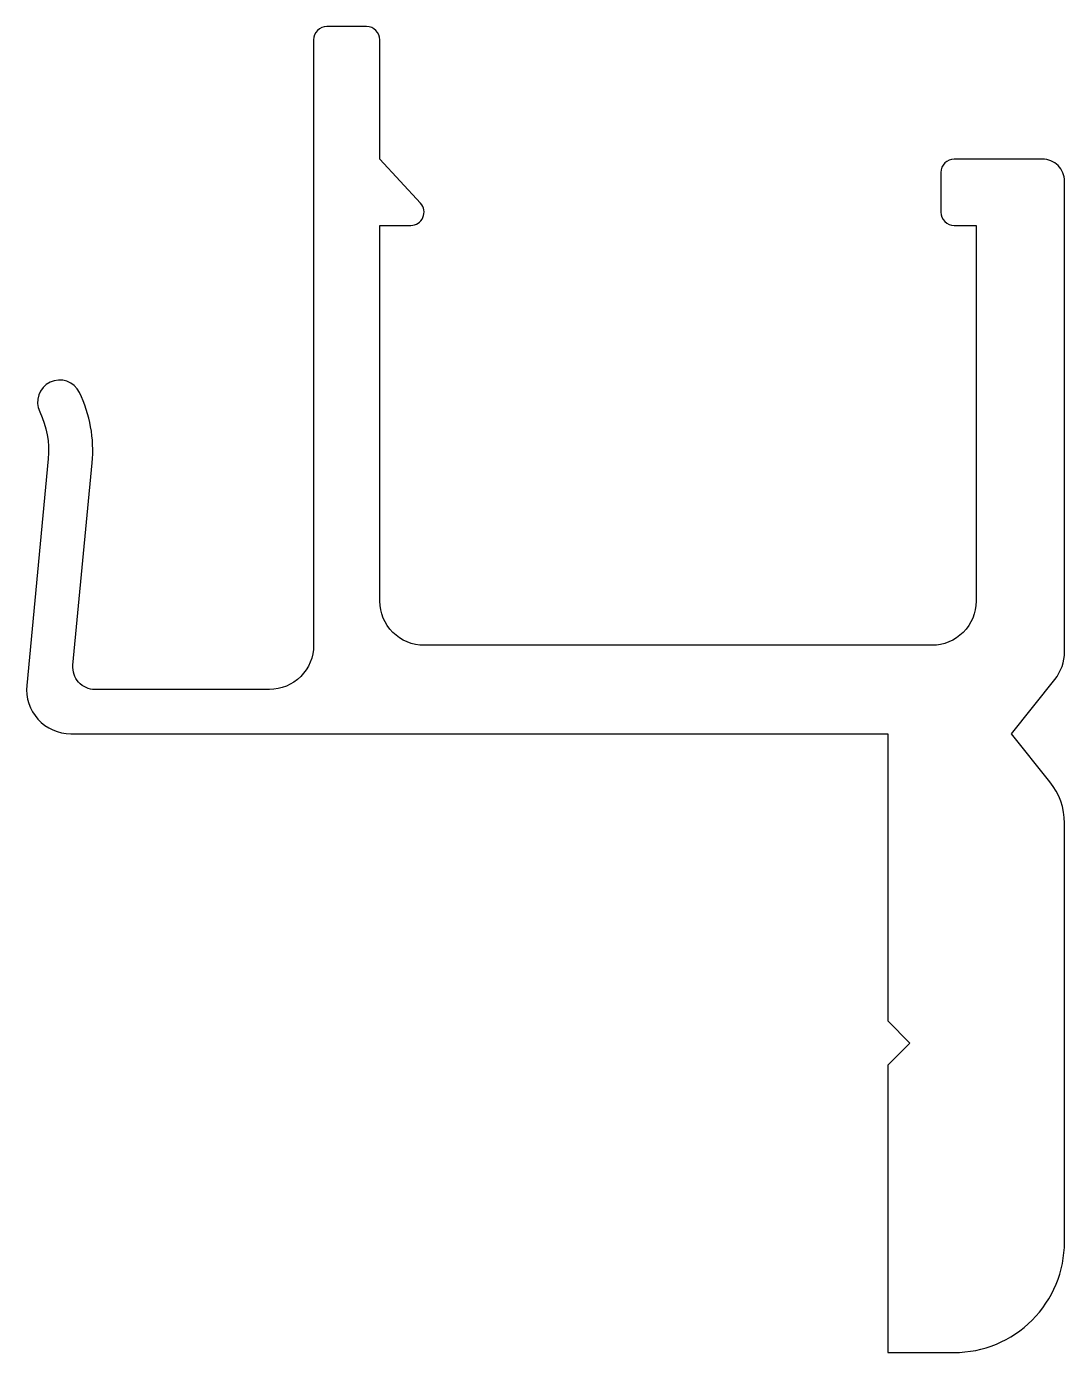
# Model space of a CAD drawing. Extents: x 161 to 184.5, y 201.6 to 231.6.
import ezdxf

# ---------------------------------------------------------------- set-up
doc = ezdxf.new("R2010")
doc.units = 0
doc.header["$LTSCALE"] = 15
doc.layers.get('0').update_dxf_attribs({"linetype": 'CONTINUOUS'})

msp = doc.modelspace()

# ---------------------------------------------------------------- linework, layer by layer
msp.add_lwpolyline([(184.502, 228.149, 0.414214), (184.002, 228.649), (182.002, 228.649, 0.414214), (181.702, 228.349), (181.702, 227.449, 0.414214), (182.002, 227.149), (182.502, 227.149), (182.502, 218.649, -0.414214), (181.502, 217.649), (170.002, 217.649, -0.414214), (169.002, 218.649), (169.002, 227.149), (169.702, 227.149, 0.653929), (169.922, 227.652), (169.002, 228.649), (169.002, 231.349, 0.414214), (168.702, 231.649), (167.802, 231.649, 0.414214), (167.502, 231.349), (167.502, 217.649, -0.414214), (166.502, 216.649), (162.552, 216.649, -0.442208), (162.054, 217.196), (162.488, 221.776, 0.137265), (162.202, 223.367, 1), (161.302, 222.931, -0.137265), (161.493, 221.87), (161.006, 216.743, 0.442208), (162.002, 215.649), (180.502, 215.649), (180.502, 209.149), (181.002, 208.649), (180.502, 208.149), (180.502, 201.649), (182.002, 201.649, 0.414214), (184.502, 204.149), (184.502, 213.623, 0.170304), (184.173, 214.56), (183.302, 215.649), (184.283, 216.875, 0.170304), (184.502, 217.5)], format="xyb", close=True)

doc.saveas('drawing.dxf')
